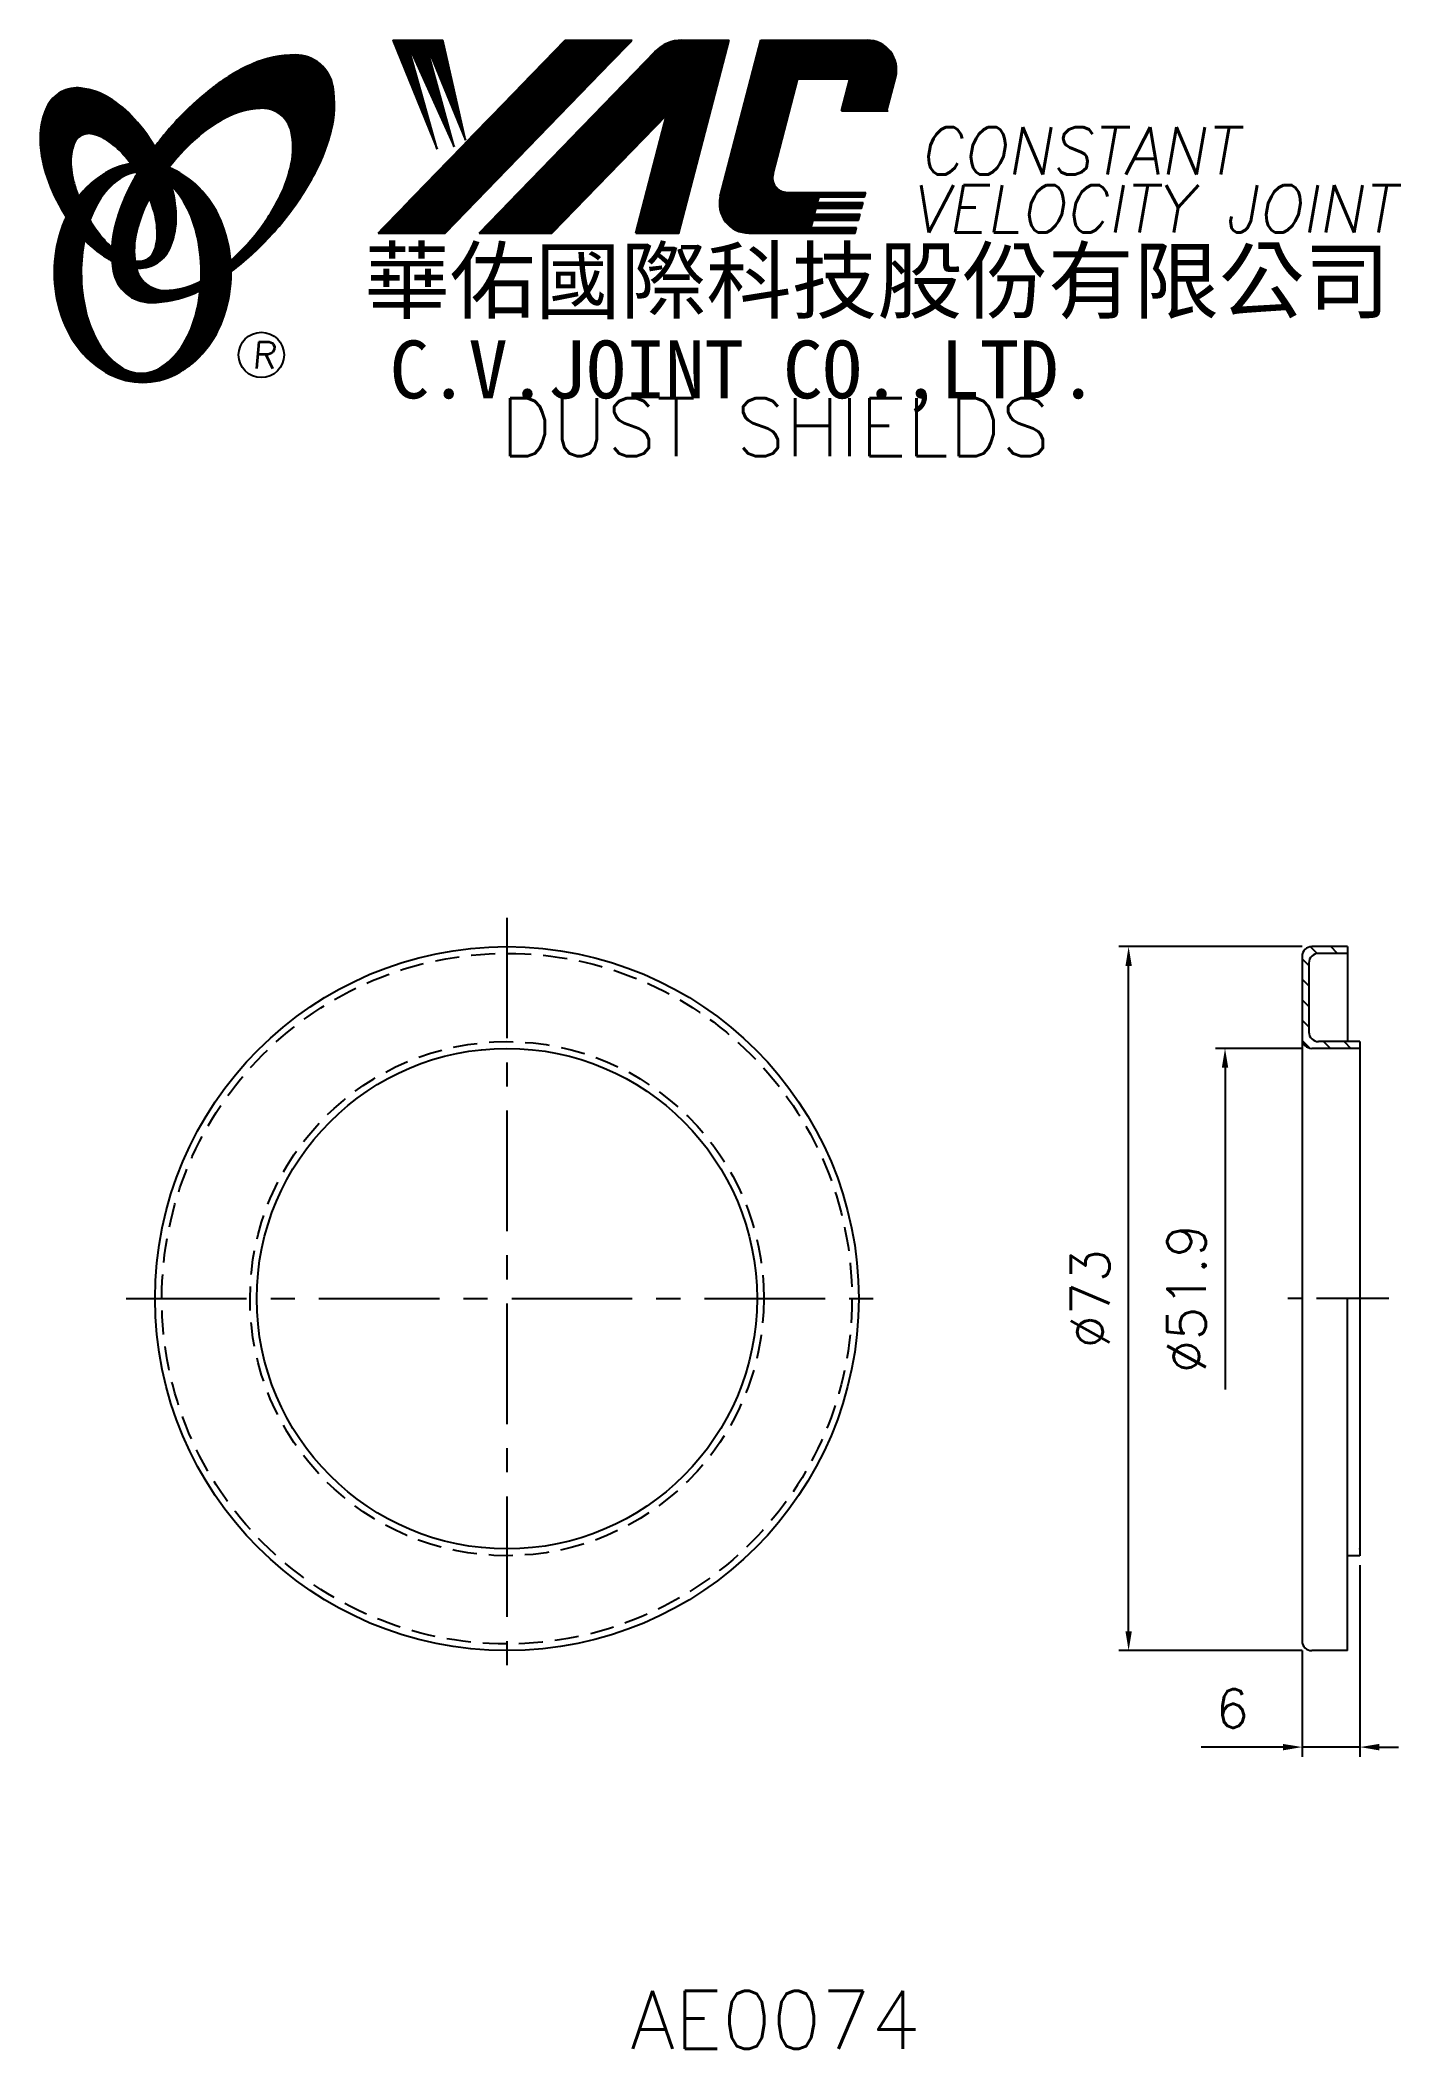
# Model space of a CAD drawing. Extents: x 79 to 220, y 0 to 208.
import ezdxf
from ezdxf.enums import TextEntityAlignment as Align

# ---------------------------------------------------------------- set-up
doc = ezdxf.new("R2010")
doc.units = 0
doc.header["$LTSCALE"] = 10
doc.header["$MEASUREMENT"] = 0
doc.linetypes.add('CENTER', pattern=[2, 1.25, -0.25, 0.25, -0.25])
doc.linetypes.add('HIDDEN', pattern=[0.375, 0.25, -0.125])
doc.layers.get('0').update_dxf_attribs({"linetype": 'CONTINUOUS'})
doc.layers.get('DEFPOINTS').update_dxf_attribs({"linetype": 'CONTINUOUS'})
doc.layers.add('4', color=4, linetype='CONTINUOUS')
doc.styles.add('CHINA', font='KAIU.TTF')
doc.styles.add('ITALICC', font='simplex.shx')
doc.dimstyles.new('STANDARD$0', dxfattribs={"dimtxt": 4, "dimasz": 2, "dimexe": 1, "dimexo": 1, "dimgap": 2, "dimtad": 1, "dimdec": 4, "dimzin": 10, "dimtxsty": 'ITALICC', "dimcen": 2, "dimclrd": 5, "dimclre": 5, "dimclrt": 18, "dimaunit": 1, "dimazin": 3, "dimtp": 0.1, "dimtfac": 0.7, "dimtdec": 4, "dimtmove": 0, "dimatfit": 3, "dimtolj": 1, "dimtzin": 10})
pattern_1 = [(45, (-20.207991, 0.350968), (-0.00883883476, 0.00883883476), [])]
pattern_2 = [(45, (148.382554, -35.953442), (-0.00727476112, 0.00727476112), [])]

# ---------------------------------------------------------------- blocks, each defined once
blk = doc.blocks.new('*D14')
at = {"color": 5, "linetype": 'BYBLOCK'}
for p, q in [((215.75, 49.64), (215.75, 29.79)), ((209.75, 40.79), (209.75, 29.79)), ((207.75, 30.79), (199.27, 30.79)), ((215.75, 30.79), (209.75, 30.79)), ((217.75, 30.79), (219.75, 30.79))]:
    blk.add_line(p, q, dxfattribs=at)
for points in [[(207.75, 31.12), (207.75, 30.45), (209.75, 30.79)], [(217.75, 31.12), (217.75, 30.45), (215.75, 30.79)]]:
    blk.add_solid(points, dxfattribs=at)
at = {"layer": 'DEFPOINTS', "color": 0, "linetype": 'BYBLOCK'}
for p in [(215.75, 50.64), (209.75, 41.79), (209.75, 30.79)]:
    blk.add_point(p, dxfattribs=at)
at = {"color": 18, "linetype": 'BYBLOCK', "insert": (202.51, 34.79), "char_height": 4, "attachment_point": 5, "style": 'ITALICC'}
blk.add_mtext('\\A1;6', dxfattribs=at)
blk = doc.blocks.new('*D15')
at = {"color": 5, "linetype": 'BYBLOCK'}
for p, q in [((209.75, 113.79), (190.75, 113.79)), ((191.75, 42.79), (191.75, 111.79)), ((209.75, 40.79), (190.75, 40.79))]:
    blk.add_line(p, q, dxfattribs=at)
for points in [[(191.42, 111.79), (192.08, 111.79), (191.75, 113.79)], [(191.42, 42.79), (192.08, 42.79), (191.75, 40.79)]]:
    blk.add_solid(points, dxfattribs=at)
at = {"layer": 'DEFPOINTS', "color": 0, "linetype": 'BYBLOCK'}
for p in [(191.75, 113.79), (210.75, 113.79), (210.75, 40.79)]:
    blk.add_point(p, dxfattribs=at)
at = {"color": 18, "linetype": 'BYBLOCK', "insert": (187.75, 77.29), "char_height": 4, "attachment_point": 5, "rotation": 90, "style": 'ITALICC'}
blk.add_mtext('\\A1;∅73', dxfattribs=at)
blk = doc.blocks.new('*D16')
at = {"color": 5, "linetype": 'BYBLOCK'}
for p, q in [((209.75, 103.24), (200.75, 103.24)), ((201.75, 101.24), (201.75, 67.86))]:
    blk.add_line(p, q, dxfattribs=at)
blk.add_solid([(201.42, 101.24), (202.08, 101.24), (201.75, 103.24)], dxfattribs=at)
at = {"layer": 'DEFPOINTS', "color": 0, "linetype": 'BYBLOCK'}
for p in [(201.75, 103.24), (210.75, 103.24), (209.75, 51.34)]:
    blk.add_point(p, dxfattribs=at)
at = {"color": 18, "linetype": 'BYBLOCK', "insert": (197.75, 77.29), "char_height": 4, "attachment_point": 5, "rotation": 90, "style": 'ITALICC'}
blk.add_mtext('\\A1;∅51.9', dxfattribs=at)

msp = doc.modelspace()

# ---------------------------------------------------------------- hatches: boundary and pattern name
at = {"layer": '4', "linetype": 'CONTINUOUS'}
h = msp.add_hatch(dxfattribs=at)
h.set_pattern_fill('ANSI31', color=5, scale=0.082305, style=0)
h.set_pattern_definition([(45, (-20.207991, 0.350968), (-0.00727476112, 0.00727476112), [])])
h.paths.add_polyline_path([(101.82748, 200.71947, -0.172879177), (103.76895, 200.06091, -0.172879177), (104.85625, 198.32286, -0.104527385), (104.88402, 194.99466, -0.065680101), (103.71449, 191.59271, -0.051823203), (101.27408, 187.75032, -0.044272532), (98.59911, 184.92398, -0.020203161), (98.65269, 183.78606, 0.006517006), (99.05724, 184.09814, 0.049863361), (103.61066, 188.5112, 0.049863361), (107.2003, 193.73837, 0.063682799), (109.02134, 198.36571, 0.103597411), (109.21064, 202.94969, 0.177892575), (107.86204, 205.31996, 0.177892575), (105.29965, 206.25329, 0.103597411), (100.81185, 205.30024, 0.063682799), (96.5541, 202.73117, 0.049863361), (92.00068, 198.31811, 0.016070017), (90.72998, 196.7118, -0.007061632), (90.97726, 196.27476, -0.031648676), (91.92985, 194.23819, -0.008069351), (92.36176, 194.8025, -0.051823203), (95.54013, 198.06095, -0.065680101), (98.58206, 199.98131, -0.104527385)])
h.paths.add_polyline_path([(88.75181, 187.55815, -0.065680101), (89.92134, 190.96011, -0.006063428), (90.16528, 191.43512, 0.027613469), (89.43845, 193.02319, 0.017011252), (88.90503, 193.95817, 0.007829282), (88.41104, 193.09094, 0.063682799), (86.59, 188.4636, 0.103597411), (86.4007, 183.87963, 0.177892575), (87.74931, 181.50935, 0.177892575), (90.3117, 180.57602, 0.103597411), (94.7995, 181.52907, 0.008811776), (95.42646, 181.81914, 0.013922709), (95.50379, 182.78895, -0.009086703), (95.05377, 182.57151, -0.104527385), (91.80835, 181.83335, -0.172879177), (89.86688, 182.49191, -0.172879177), (88.77959, 184.22996, -0.104527385)])
h = msp.add_hatch(dxfattribs=at)
h.set_pattern_fill('ANSI31', color=5, scale=0.1, style=0)
h.set_pattern_definition(pattern_1)
h.paths.add_polyline_path([(140.25071, 207.78195), (133.29341, 207.78195), (113.8768, 187.77819), (120.83411, 187.77819)])
h.paths.add_polyline_path([(143.7976, 200.01638), (140.61723, 187.77819), (145.09822, 187.77819), (150.29665, 207.78195), (145.39992, 207.78195, 0.202785967), (142.66585, 206.62553), (124.37172, 187.77819), (131.91863, 187.77819)])
h.paths.add_polyline_path([(157.42471, 203.78353), (162.81843, 203.78353), (161.94941, 200.43952), (166.66623, 200.43952), (167.58295, 203.96708, 0.490800957), (164.63275, 207.78195), (153.59843, 207.78195), (149.39138, 191.59306, 0.490800957), (152.34158, 187.77819), (163.3759, 187.77819), (163.53034, 188.3725), (158.81352, 188.3725), (159.00689, 189.11659), (163.72371, 189.11659), (163.88227, 189.72672), (159.16545, 189.72672), (159.32669, 190.34719), (164.04351, 190.34719), (164.19969, 190.94818), (159.48287, 190.94818), (159.63967, 191.55156), (164.35649, 191.55156), (164.47323, 192.00076), (156.33348, 192.00076, -0.490800957), (154.85838, 193.90819)])
h = msp.add_hatch(dxfattribs=at)
h.set_pattern_fill('ANSI31', color=1, scale=0.1, style=0)
h.set_pattern_definition(pattern_1)
h.paths.add_polyline_path([(120.60878, 207.78195), (115.43145, 207.78195), (120.00221, 196.47821), (116.93628, 207.43619), (121.77102, 196.71387), (118.823, 207.43619), (122.95022, 197.42084)])
h = msp.add_hatch(dxfattribs=at)
h.set_pattern_fill('ANSI31', color=3, scale=0.082305, style=0)
h.set_pattern_definition(pattern_2)
h.paths.add_polyline_path([(86.03098, 201.77031, 0.106488277), (83.0891, 202.80888, 0.158297415), (80.9989, 202.41384, 0.158297415), (79.53957, 200.86615, 0.106488277), (78.82875, 197.82838, 0.071723199), (79.2468, 194.51542, 0.058080454), (80.79178, 190.70004, 0.058080454), (83.17283, 187.34225, 0.071723199), (85.73807, 185.20449, 0.020895977), (86.27825, 184.90251, -0.030777155), (86.26235, 186.27872, -0.042059526), (85.16599, 187.44148, -0.04691039), (83.54683, 189.92263, -0.04691039), (82.41855, 192.66212, -0.060581117), (82.01645, 194.92419, -0.10187153), (82.32807, 197.01239, -0.185892489), (83.10816, 197.90403, -0.185892489), (84.2848, 198.04215, -0.10187153), (86.18245, 197.11661, -0.060581117), (87.81928, 195.50434, -0.04691039), (89.43845, 193.02319, -0.04691039), (90.56673, 190.28371, -0.060581117), (90.96883, 188.02164, -0.10187153), (90.65721, 185.93344, -0.185892489), (89.87712, 185.0418, -0.185892489), (88.70047, 184.90368, -0.002013383), (88.65967, 184.9143, 0.021593804), (88.77959, 184.22996, 0.006477741), (88.79759, 184.15293, 0.14950097), (90.77015, 184.56097, 0.158297415), (92.22948, 186.10865, 0.106488277), (92.94029, 189.14642, 0.071723199), (92.52225, 192.45938, 0.058080454), (90.97726, 196.27476, 0.058080454), (88.59622, 199.63256, 0.071723199)])
h = msp.add_hatch(dxfattribs=at)
h.set_pattern_fill('ANSI31', color=1, scale=0.082305, style=0)
h.set_pattern_definition(pattern_2)
h.paths.add_polyline_path([(87.1246, 193.44686, -0.120168026), (88.81639, 194.10025, 0.016865385), (88.21663, 194.98299, 0.076648372), (86.0604, 194.26407, 0.104809576), (82.97595, 191.75097, 0.005838257), (82.80901, 191.53877, 0.028089978), (83.54683, 189.92263, 0.014237292), (83.98896, 189.13759, -0.045767751), (84.91414, 191.07443, -0.106890197)])
h.paths.add_polyline_path([(83.09323, 183.69224, -0.048711043), (83.42333, 187.07258, -0.007865741), (83.17283, 187.34225, -0.037695478), (81.53695, 189.46101, 0.03042545), (81.01163, 188.15703, 0.080710289), (80.28619, 183.69224, 0.080710289), (81.01163, 179.22745, 0.089265679), (82.97595, 175.63351, 0.104809576), (86.0604, 173.12041, 0.11926607), (89.4696, 172.29547, 0.11926607), (92.87879, 173.12041, 0.104809576), (95.96325, 175.63351, 0.089265679), (97.92757, 179.22745, 0.080710289), (98.653, 183.69224, 0.080710289), (97.92757, 188.15703, 0.089265679), (95.96325, 191.75097, 0.104809576), (92.87879, 194.26407, 0.025513357), (92.18555, 194.57682, 0.004818181), (91.92985, 194.23819, -0.023722145), (92.47107, 192.64144, -0.065307489), (93.70625, 191.07443, -0.073950765), (95.0187, 187.8767, -0.060532391), (95.52715, 183.69224, -0.060532391), (95.0187, 179.50778, -0.073950765), (93.70625, 176.31005, -0.106890197), (91.49578, 173.93762, -0.153118262), (89.31019, 173.25224, -0.153118262), (87.1246, 173.93762, -0.106890197), (84.91414, 176.31005, -0.073950765), (83.60169, 179.50778, -0.060532391)])
h = msp.add_hatch(dxfattribs=at)
h.set_pattern_fill('ANSI31', color=5, scale=12, angle=90, style=0)
h.set_pattern_definition([(135, (7.7206, 0.6027), (-1.06066, -1.06066), [])])
h.paths.add_polyline_path([(211.45047, 103.93786, -0.414213562), (210.45047, 104.93786), (210.45047, 112.08786, -0.414213562), (211.45047, 113.08786), (214.45047, 113.08786), (214.45047, 113.78786), (210.75047, 113.78786, 0.414213562), (209.75047, 112.78786), (209.75047, 104.23786, 0.414213562), (210.75047, 103.23786), (215.75047, 103.23786), (215.75047, 103.93786)])

# ---------------------------------------------------------------- linework, layer by layer
at = {"layer": '4', "color": 5, "linetype": 'CONTINUOUS'}
for p, q in [((113.8768, 187.77819), (133.29341, 207.78195)), ((120.83411, 187.77819), (140.25071, 207.78195)), ((124.37172, 187.77819), (142.66585, 206.62553)), ((133.29341, 207.78195), (140.25071, 207.78195)), ((145.09822, 187.77819), (150.29665, 207.78195)), ((145.39992, 207.78195), (150.29665, 207.78195)), ((149.39138, 191.59306), (153.59843, 207.78195)), ((153.59843, 207.78195), (164.63275, 207.78195)), ((154.85838, 193.90819), (157.42471, 203.78353)), ((157.42471, 203.78353), (162.81843, 203.78353)), ((161.94941, 200.43952), (162.81843, 203.78353)), ((166.66623, 200.43952), (167.58295, 203.96708)), ((131.91863, 187.77819), (143.7976, 200.01638)), ((140.61723, 187.77819), (143.7976, 200.01638)), ((161.94941, 200.43952), (166.81666, 200.43952)), ((156.33348, 192.00076), (164.47323, 192.00076)), ((164.35649, 191.55156), (164.47323, 192.00076)), ((159.16545, 189.72672), (159.32669, 190.34719)), ((159.16545, 189.72672), (163.88227, 189.72672)), ((159.32669, 190.34719), (164.04351, 190.34719)), ((159.48287, 190.94818), (159.63967, 191.55156)), ((159.48287, 190.94818), (164.19969, 190.94818)), ((159.63967, 191.55156), (164.35649, 191.55156)), ((163.72371, 189.11659), (163.88227, 189.72672)), ((164.04351, 190.34719), (164.19969, 190.94818)), ((113.8768, 187.77819), (120.83411, 187.77819)), ((124.37172, 187.77819), (131.91863, 187.77819)), ((140.61723, 187.77819), (145.09822, 187.77819)), ((152.34158, 187.77819), (163.3759, 187.77819)), ((158.81352, 188.3725), (159.00689, 189.11659)), ((158.81352, 188.3725), (163.53034, 188.3725)), ((159.00689, 189.11659), (163.72371, 189.11659)), ((163.3759, 187.77819), (163.53034, 188.3725))]:
    msp.add_line(p, q, dxfattribs=at)
at = {"layer": '4', "color": 1, "linetype": 'CONTINUOUS'}
for p, q in [((115.43145, 207.78195), (120.60878, 207.78195)), ((115.43145, 207.78195), (120.00221, 196.47821)), ((120.00221, 196.47821), (116.93628, 207.43619)), ((116.93628, 207.43619), (121.77102, 196.71387)), ((118.823, 207.43619), (122.95022, 197.42084)), ((121.77102, 196.71387), (118.823, 207.43619)), ((122.95022, 197.42084), (120.60878, 207.78195))]:
    msp.add_line(p, q, dxfattribs=at)
at = {"layer": '4', "color": 5, "linetype": 'CENTER'}
for p, q in [((127.25046, 116.78786), (127.25046, 37.78786)), ((87.75046, 77.28786), (166.75046, 77.28786))]:
    msp.add_line(p, q, dxfattribs=at)
at = {"layer": '4', "color": 7, "linetype": 'CONTINUOUS'}
for p, q in [((209.75047, 112.78786), (209.75047, 41.78786)), ((214.45047, 113.78786), (210.75047, 113.78786)), ((214.45047, 113.08786), (211.45047, 113.08786)), ((214.45047, 113.78786), (214.45047, 103.93786)), ((210.45047, 112.08786), (210.45047, 104.93786)), ((215.75047, 103.23786), (210.75047, 103.23786)), ((215.75047, 103.93786), (211.45047, 103.93786)), ((215.75047, 103.93786), (215.75047, 50.63786)), ((214.45047, 40.78786), (214.45047, 77.28786)), ((215.75047, 50.63786), (214.45047, 50.63786)), ((214.45047, 40.78786), (210.75047, 40.78786))]:
    msp.add_line(p, q, dxfattribs=at)
at = {"layer": '4', "color": 5, "linetype": 'CENTER', "ltscale": 0.6}
msp.add_line((218.75047, 77.28786), (206.75047, 77.28786), dxfattribs=at)
at = {"layer": '4', "color": 5, "linetype": 'CONTINUOUS'}
for points in [[(98.65269, 183.78606, 0.006517006), (99.05724, 184.09814, 0.049863361), (103.61066, 188.5112, 0.049863361), (107.2003, 193.73837, 0.063682799), (109.02134, 198.36571, 0.103597411), (109.21064, 202.94969, 0.177892575), (107.86204, 205.31996, 0.177892575), (105.29965, 206.25329, 0.103597411), (100.81185, 205.30024, 0.063682799), (96.5541, 202.73117, 0.049863361), (92.00068, 198.31811, 0.016070017), (90.72998, 196.7118)], [(98.59911, 184.92398, 0.044272532), (101.27408, 187.75032, 0.051823203), (103.71449, 191.59271, 0.065680101), (104.88402, 194.99466, 0.104527385), (104.85625, 198.32286, 0.172879177), (103.76895, 200.06091, 0.172879177), (101.82748, 200.71947, 0.104527385), (98.58206, 199.98131, 0.065680101), (95.54013, 198.06095, 0.051823203), (92.36176, 194.8025, 0.008069351), (91.92985, 194.23819)], [(88.90503, 193.95817, 0.007829282), (88.41104, 193.09094, 0.063682799), (86.59, 188.4636, 0.103597411), (86.4007, 183.87963, 0.177892575), (87.74931, 181.50935, 0.177892575), (90.3117, 180.57602, 0.103597411), (94.7995, 181.52907, 0.008811776), (95.42646, 181.81914, 0.008811776)], [(90.16528, 191.43512, 0.006063428), (89.92134, 190.96011, 0.065680101), (88.75181, 187.55815, 0.104527385), (88.77959, 184.22996, 0.172879177), (89.86688, 182.49191, 0.172879177), (91.80835, 181.83335, 0.104527385), (95.05377, 182.57151, 0.009086703), (95.50379, 182.78895, 0.009086703)]]:
    msp.add_lwpolyline(points, format="xyb", dxfattribs=at)
at = {"layer": '4', "color": 3, "linetype": 'CONTINUOUS'}
for points in [[(88.79759, 184.15293, 0.14950097), (90.77015, 184.56097, 0.158297415), (92.22948, 186.10865, 0.106488277), (92.94029, 189.14642, 0.071723199), (92.52225, 192.45938, 0.058080454), (90.97726, 196.27476, 0.058080454), (88.59622, 199.63256, 0.071723199), (86.03098, 201.77031, 0.106488277), (83.0891, 202.80888, 0.158297415), (80.9989, 202.41384, 0.158297415), (79.53957, 200.86615, 0.106488277), (78.82875, 197.82838, 0.071723199), (79.2468, 194.51542, 0.058080454), (80.79178, 190.70004, 0.058080454), (83.17283, 187.34225, 0.071723199), (85.73807, 185.20449, 0.020895977), (86.27825, 184.90251, 0.020895977)], [(88.65967, 184.9143, 0.002013383), (88.70047, 184.90368, 0.185892489), (89.87712, 185.0418, 0.185892489), (90.65721, 185.93344, 0.10187153), (90.96883, 188.02164, 0.060581117), (90.56673, 190.28371, 0.04691039), (89.43845, 193.02319, 0.04691039), (87.81928, 195.50434, 0.060581117), (86.18245, 197.11661, 0.10187153), (84.2848, 198.04215, 0.185892489), (83.10816, 197.90403, 0.185892489), (82.32807, 197.01239, 0.10187153), (82.01645, 194.92419, 0.060581117), (82.41855, 192.66212, 0.04691039), (83.54683, 189.92263, 0.04691039), (85.16599, 187.44148, 0.042059526), (86.26235, 186.27872, 0.042059526)]]:
    msp.add_lwpolyline(points, format="xyb", dxfattribs=at)
at = {"layer": '4', "color": 1, "linetype": 'CONTINUOUS'}
for points in [[(81.53695, 189.46101, 0.03042545), (81.01163, 188.15703, 0.080710289), (80.28619, 183.69224, 0.080710289), (81.01163, 179.22745, 0.089265679), (82.97595, 175.63351, 0.104809576), (86.0604, 173.12041, 0.11926607), (89.4696, 172.29547, 0.11926607), (92.87879, 173.12041, 0.104809576), (95.96325, 175.63351, 0.089265679), (97.92757, 179.22745, 0.080710289), (98.653, 183.69224, 0.080710289), (97.92757, 188.15703, 0.089265679), (95.96325, 191.75097, 0.104809576), (92.87879, 194.26407, 0.025513357), (92.18555, 194.57682, 0.025513357)], [(88.21663, 194.98299, 0.076648372), (86.0604, 194.26407, 0.104809576), (82.97595, 191.75097, 0.005838257), (82.80901, 191.53877, 0.005838257)], [(88.81639, 194.10025, 0.120168026), (87.1246, 193.44686, 0.106890197), (84.91414, 191.07443, 0.045767751), (83.98896, 189.13759, 0.045767751)], [(83.42333, 187.07258, 0.048711043), (83.09323, 183.69224, 0.060532391), (83.60169, 179.50778, 0.073950765), (84.91414, 176.31005, 0.106890197), (87.1246, 173.93762, 0.153118262), (89.31019, 173.25224, 0.153118262), (91.49578, 173.93762, 0.106890197), (93.70625, 176.31005, 0.073950765), (95.0187, 179.50778, 0.060532391), (95.52715, 183.69224, 0.060532391), (95.0187, 187.8767, 0.073950765), (93.70625, 191.07443, 0.065307489), (92.47107, 192.64144)]]:
    msp.add_lwpolyline(points, format="xyb", dxfattribs=at)
at = {"layer": '4', "color": 5, "linetype": 'CONTINUOUS'}
msp.add_circle((101.77384, 175.14652), 2.35282, dxfattribs=at)
at = {"layer": '4', "color": 7, "linetype": 'CONTINUOUS'}
for radius in [36.5, 25.95]:
    msp.add_circle((127.25046, 77.28786), radius, dxfattribs=at)
at = {"layer": '4', "color": 5, "linetype": 'HIDDEN'}
for radius in [35.8, 26.65]:
    msp.add_circle((127.25046, 77.28786), radius, dxfattribs=at)
at = {"layer": '4', "color": 5, "linetype": 'CONTINUOUS'}
for centre, radius, start, end in [((145.39992, 203.97171), 3.81024, 90, 135.8533387), ((164.63275, 204.73376), 3.04819, 345.4326059, 90), ((156.33348, 193.52485), 1.5241, 165.4326059, 270), ((152.34158, 190.82638), 3.04819, 165.4326059, 270)]:
    msp.add_arc(centre, radius, start, end, dxfattribs=at)
at = {"layer": '4', "color": 7, "linetype": 'CONTINUOUS'}
for centre, start, end in [((210.75047, 112.78786), 90, 180), ((211.45047, 112.08786), 90, 180), ((210.75047, 104.23786), 180, 270), ((211.45047, 104.93786), 180, 270), ((210.75047, 41.78786), 180, 270)]:
    msp.add_arc(centre, 1, start, end, dxfattribs=at)
for p in [(215.75047, 103.23786), (215.75047, 51.33786)]:
    msp.add_point(p, dxfattribs=at)

# ---------------------------------------------------------------- texts
at = {"layer": '4', "color": 5, "linetype": 'CONTINUOUS', "style": 'ITALICC'}
for s, height, oblique, p in [('CONSTANT', 4.9, 10, (170.02561, 193.84866)), ('VELOCITY JOINT', 4.9, 10, (169.14738, 187.85328)), ('R', 2.75625, 5, (100.81515, 173.73692))]:
    msp.add_text(s, height=height, dxfattribs=dict(at, oblique=oblique)).set_placement(p)
at = {"layer": '4', "color": 7, "linetype": 'CONTINUOUS', "style": 'CHINA'}
for s, height, p in [('華佑國際科技股份有限公司', 6.5, (112.46344, 179.58834)), ('C.V.JOINT CO.,LTD.', 6, (115.09208, 170.64213))]:
    msp.add_text(s, height=height, dxfattribs=at).set_placement(p)
at = {"layer": '4', "color": 18, "linetype": 'CONTINUOUS', "style": 'ITALICC'}
for s, p in [('DUST SHIELDS', (155.0948, 164.6493)), ('AE0074', (155.0948, -0.49809))]:
    msp.add_text(s, height=6, dxfattribs=at).set_placement(p, align=Align.CENTER)

# ---------------------------------------------------------------- dimensions: what is measured, and where the dimension line sits
at = {"layer": '4', "color": 7, "linetype": 'CONTINUOUS'}
dim = msp.add_linear_dim(base=(191.75046, 113.78786), p1=(210.75047, 40.78786), p2=(210.75047, 113.78786), angle=90, text='%%C73', dimstyle='STANDARD$0', dxfattribs=at)
dim.commit()
dim.dimension.update_dxf_attribs({"geometry": '*D15', "text_midpoint": (187.75046, 77.28786)})
dim = msp.add_linear_dim(base=(201.75044, 103.23786), p1=(209.75047, 51.33786), p2=(210.75047, 103.23786), angle=90, text='%%C51.9', dimstyle='STANDARD$0', override={"dimcen": -2, "dimse1": 1, "dimsd1": 1}, dxfattribs=at)
dim.commit()
dim.dimension.update_dxf_attribs({"geometry": '*D16', "text_midpoint": (197.75044, 77.28786)})
dim = msp.add_linear_dim(base=(209.75047, 30.78789), p1=(215.75047, 50.63786), p2=(209.75047, 41.78786), text='6', dimstyle='STANDARD$0', dxfattribs=at)
dim.commit()
dim.dimension.update_dxf_attribs({"geometry": '*D14', "text_midpoint": (202.51237, 34.78789)})

doc.saveas('drawing.dxf')
